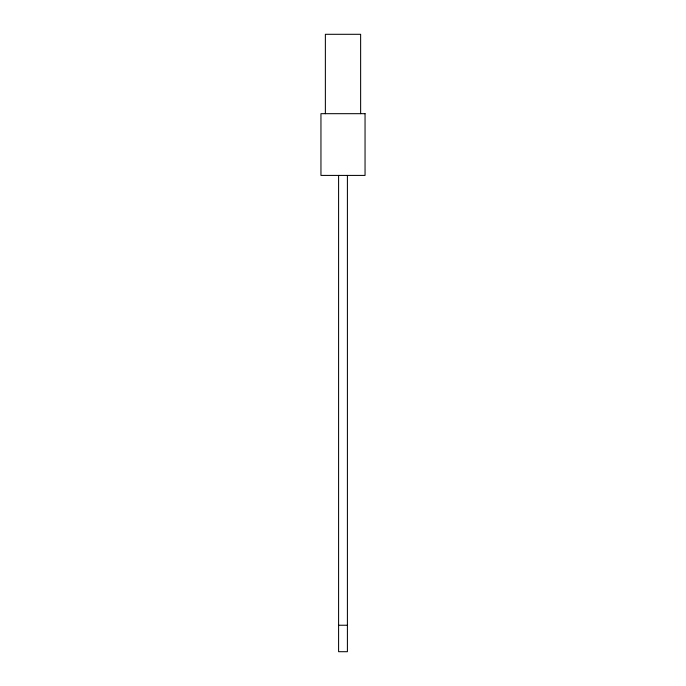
<?xml version="1.0" encoding="UTF-8"?>
<svg xmlns="http://www.w3.org/2000/svg" width="686" height="686" viewBox="0 0 686 686"><rect width="100%" height="100%" fill="white"/><g stroke="black" fill="none" stroke-linecap="round" stroke-linejoin="round"><path stroke-width="1.03" d="M338.592 625.238L347.408 625.238M360.63 113.679L360.63 34.3L325.37 34.3L325.37 113.679M347.408 175.419L347.408 651.7L338.592 651.7L338.592 175.419M365.046 113.679L320.954 113.679L320.954 175.419L365.046 175.419L365.046 113.679"/></g></svg>
